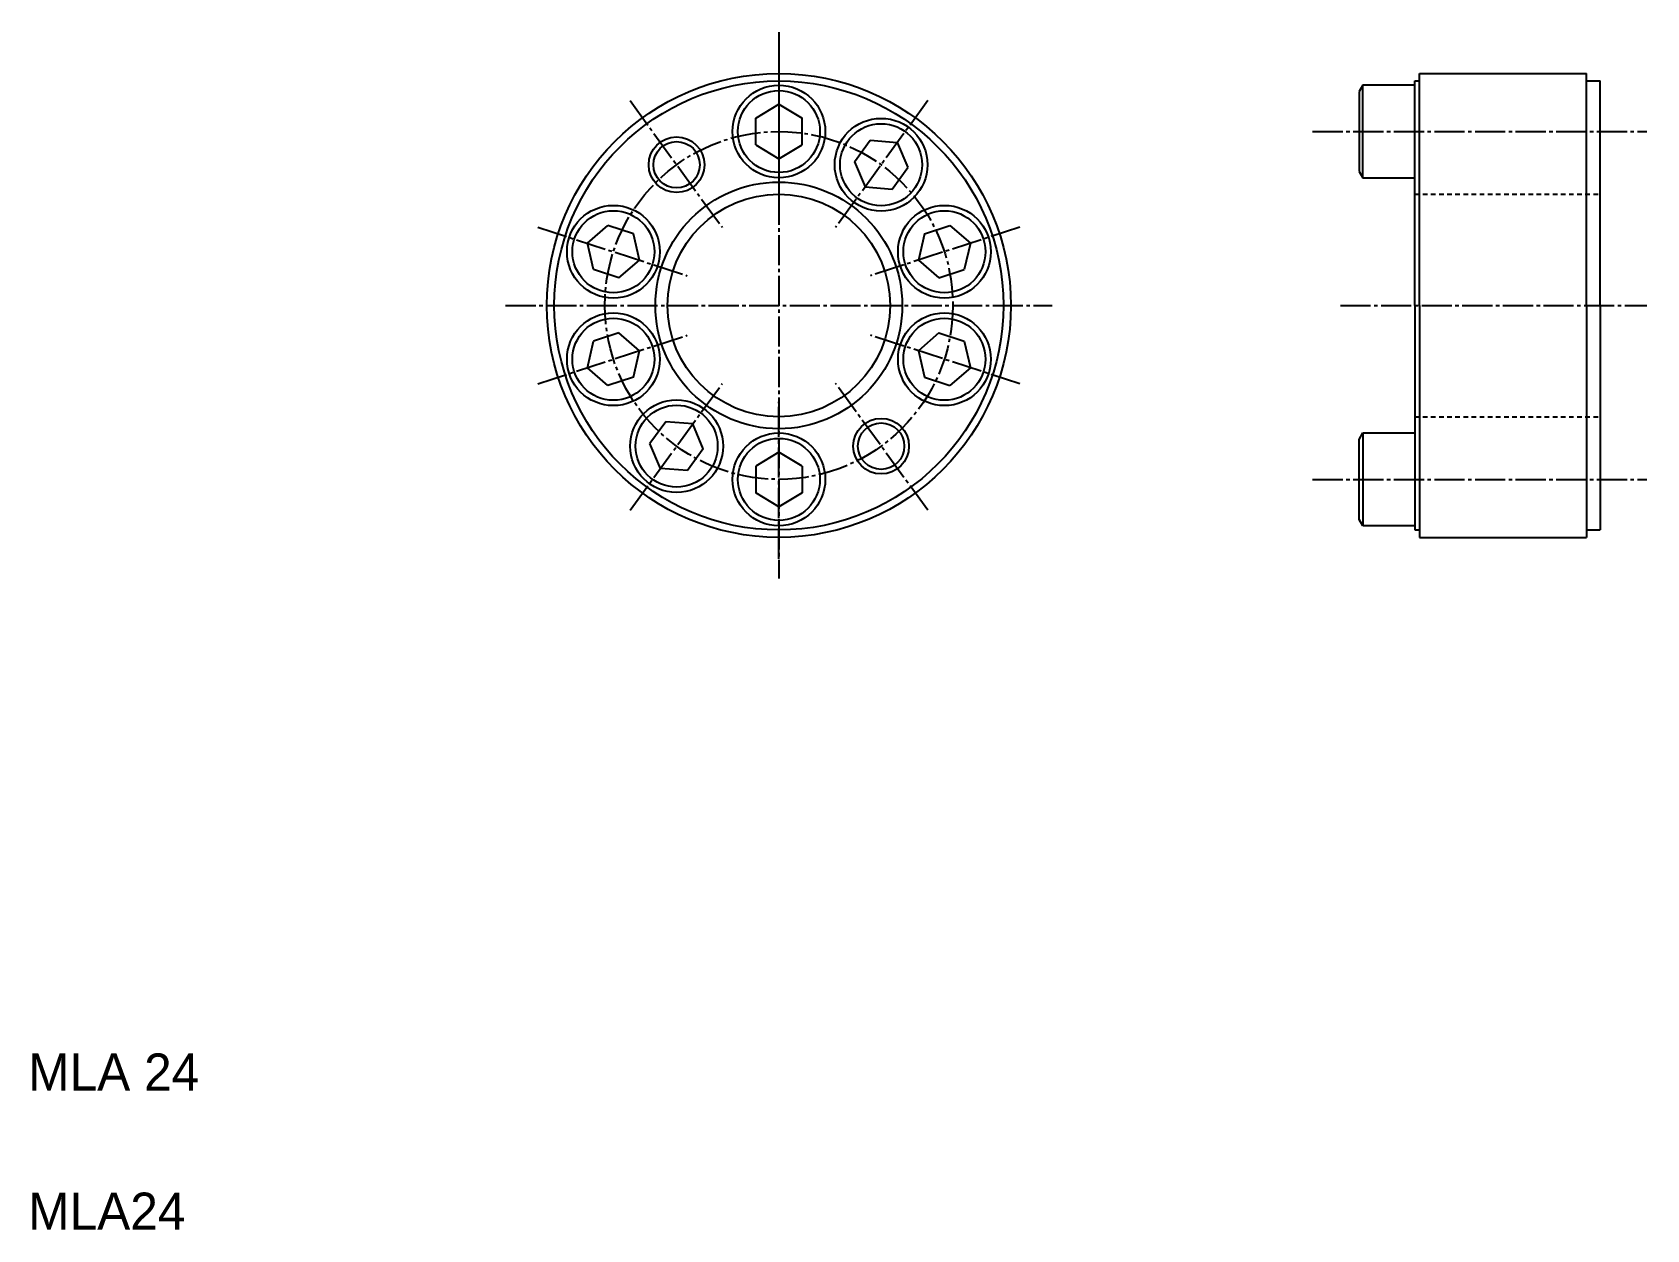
# Model space of a CAD drawing. Extents: x 10 to 184, y 10 to 139.
import ezdxf

# ---------------------------------------------------------------- set-up
doc = ezdxf.new("R2010")
doc.units = 0
doc.header["$LTSCALE"] = 0.25
doc.linetypes.add('CENTER', pattern=[17.5, 13, -1.5, 1.5, -1.5])
doc.linetypes.add('DASHED', pattern=[3.5, 2, -1.5])
doc.layers.get('0').update_dxf_attribs({"linetype": 'CONTINUOUS'})
doc.layers.add('CENTER', color=1, linetype='CENTER')

msp = doc.modelspace()

# ---------------------------------------------------------------- linework, layer by layer
for p, q in [((159.91, 134.64), (177.91, 134.64)), ((159.91, 109.64), (159.91, 134.64)), ((177.91, 109.64), (177.91, 134.64)), ((153.81, 133.39), (153.41, 132.7)), ((153.41, 132.7), (153.41, 124.08)), ((153.81, 123.39), (153.81, 133.39)), ((159.41, 133.39), (153.81, 133.39)), ((159.41, 109.64), (159.41, 133.84)), ((159.41, 133.84), (159.91, 133.84)), ((159.41, 123.39), (159.41, 133.39)), ((177.91, 133.84), (179.41, 133.84)), ((179.41, 109.64), (179.41, 133.84)), ((88.39, 129.83), (90.89, 131.34)), ((90.89, 131.34), (93.39, 129.83)), ((88.39, 126.94), (88.39, 129.83)), ((93.39, 126.94), (93.39, 129.83)), ((99.04, 125.11), (100.74, 127.44)), ((100.74, 127.44), (103.65, 127.19)), ((103.65, 127.19), (104.79, 124.51)), ((88.39, 126.94), (90.89, 125.44)), ((90.89, 125.44), (93.39, 126.94)), ((99.04, 125.11), (100.18, 122.42)), ((103.09, 122.17), (104.79, 124.51)), ((153.41, 124.08), (153.81, 123.39)), ((100.18, 122.42), (103.09, 122.17)), ((153.81, 123.39), (159.41, 123.39)), ((70.26, 116.34), (72.46, 118.26)), ((75.21, 117.36), (72.46, 118.26)), ((75.87, 114.52), (75.21, 117.36)), ((106.58, 117.36), (105.92, 114.52)), ((106.58, 117.36), (109.33, 118.26)), ((109.33, 118.26), (111.53, 116.34)), ((70.92, 113.5), (70.26, 116.34)), ((111.53, 116.34), (110.87, 113.5)), ((73.66, 112.61), (70.92, 113.5)), ((73.66, 112.61), (75.87, 114.52)), ((105.92, 114.52), (108.13, 112.61)), ((108.13, 112.61), (110.87, 113.5)), ((159.41, 109.64), (159.41, 85.44)), ((159.91, 109.64), (159.91, 84.64)), ((177.91, 109.64), (177.91, 84.64)), ((179.41, 109.64), (179.41, 85.44)), ((73.66, 106.67), (70.92, 105.78)), ((75.87, 104.76), (73.66, 106.67)), ((108.13, 106.67), (105.92, 104.76)), ((108.13, 106.67), (110.87, 105.78)), ((70.26, 102.93), (70.92, 105.78)), ((75.21, 101.91), (75.87, 104.76)), ((105.92, 104.76), (106.58, 101.91)), ((110.87, 105.78), (111.53, 102.93)), ((72.46, 101.02), (70.26, 102.93)), ((111.53, 102.93), (109.33, 101.02)), ((75.21, 101.91), (72.46, 101.02)), ((106.58, 101.91), (109.33, 101.02)), ((78.7, 97.11), (77, 94.77)), ((81.61, 96.86), (78.7, 97.11)), ((82.74, 94.17), (81.61, 96.86)), ((153.41, 95.2), (153.81, 95.89)), ((153.81, 95.89), (153.81, 85.89)), ((153.81, 95.89), (159.41, 95.89)), ((159.41, 95.89), (159.41, 85.89)), ((78.14, 92.08), (77, 94.77)), ((82.74, 94.17), (81.05, 91.83)), ((153.41, 86.58), (153.41, 95.2)), ((90.89, 93.84), (88.39, 92.33)), ((88.39, 92.33), (88.39, 89.44)), ((93.39, 92.33), (90.89, 93.84)), ((93.39, 92.33), (93.39, 89.44)), ((81.05, 91.83), (78.14, 92.08)), ((90.89, 87.94), (88.39, 89.44)), ((93.39, 89.44), (90.89, 87.94)), ((153.81, 85.89), (153.41, 86.58)), ((159.41, 85.89), (153.81, 85.89)), ((159.41, 85.44), (159.91, 85.44)), ((177.91, 85.44), (179.41, 85.44)), ((159.91, 84.64), (177.91, 84.64)), ((164.41, 84.64), (164.41, 84.64)), ((168.91, 84.64), (168.91, 84.64))]:
    msp.add_line(p, q)
at = {"color": 3, "linetype": 'DASHED'}
for p, q in [((159.41, 121.64), (179.41, 121.64)), ((159.41, 97.64), (179.41, 97.64))]:
    msp.add_line(p, q, dxfattribs=at)
for centre, radius in [((90.89, 109.64), 25), ((90.89, 109.64), 24.2), ((90.89, 128.39), 5), ((90.89, 128.39), 4.42), ((101.91, 124.81), 5), ((101.91, 124.81), 4.42), ((79.87, 124.81), 2.5), ((90.89, 109.64), 13.3), ((73.06, 115.43), 5), ((90.89, 109.64), 12), ((108.73, 115.43), 5), ((73.06, 115.43), 4.42), ((108.73, 115.43), 4.42), ((73.06, 103.84), 5), ((73.06, 103.84), 4.42), ((108.73, 103.84), 5), ((108.73, 103.84), 4.42), ((79.87, 94.47), 5), ((79.87, 94.47), 4.42), ((90.89, 90.89), 5), ((101.91, 94.47), 2.5), ((90.89, 90.89), 4.42)]:
    msp.add_circle(centre, radius)
at = {"color": 3}
for centre in [(79.87, 124.81), (101.91, 94.47)]:
    msp.add_circle(centre, 3, dxfattribs=at)
at = {"layer": 'CENTER', "color": 1, "linetype": 'CENTER'}
for p, q in [((90.89, 139.09), (90.89, 80.19)), ((90.89, 136.93), (90.89, 120.03)), ((74.85, 131.72), (84.79, 118.04)), ((74.85, 131.72), (84.79, 118.04)), ((106.94, 131.72), (97, 118.04)), ((148.41, 128.39), (184.41, 128.39)), ((64.93, 118.07), (81.01, 112.85)), ((116.85, 118.07), (100.77, 112.85)), ((61.44, 109.64), (120.34, 109.64)), ((151.41, 109.64), (184.41, 109.64)), ((64.93, 101.2), (81.01, 106.43)), ((116.85, 101.2), (100.77, 106.43)), ((74.85, 87.56), (84.79, 101.23)), ((106.94, 87.56), (97, 101.23)), ((106.94, 87.56), (97, 101.23)), ((90.89, 82.34), (90.89, 99.25)), ((148.41, 90.89), (184.41, 90.89))]:
    msp.add_line(p, q, dxfattribs=at)
msp.add_circle((90.89, 109.64), 18.75, dxfattribs=at)

# ---------------------------------------------------------------- texts
for s, p in [('MLA 24', (10, 25)), ('MLA24', (10, 10))]:
    msp.add_text(s, height=4).set_placement(p)

doc.saveas('drawing.dxf')
